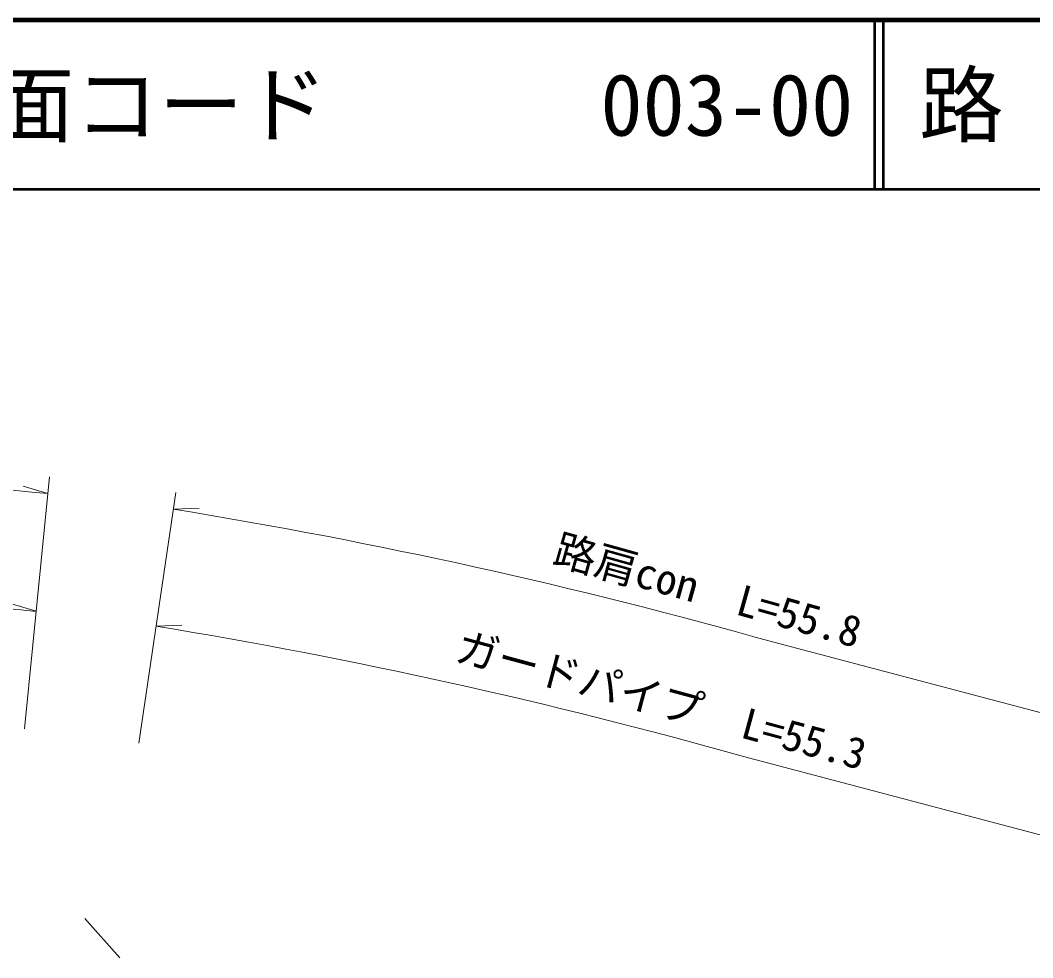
# Model space of a CAD drawing. Units: millimetres, scale not verified. Extents: x 40000 to 680000, y 20000 to 380000.
# Drawn here: x 127184 to 187107, y 324517 to 380000 of the extents above; entities that cross this region are included whole.
import ezdxf
from ezdxf.enums import TextEntityAlignment as Align

# ---------------------------------------------------------------- set-up
doc = ezdxf.new("R2010")
doc.units = ezdxf.units.MM
doc.header["$LTSCALE"] = 1000
for name, color, linetype, lineweight in [('M-BGD', 7, 'Continuous', 13), ('M-STR-HTXT', 7, 'Continuous', 13), ('M-TTL', 2, 'Continuous', 140), ('M-TTL-LINE', 7, 'Continuous', 50)]:
    doc.layers.add(name, color=color, linetype=linetype, lineweight=lineweight)
doc.layers.add('M-TTL-TXT', color=7, linetype='Continuous')
doc.styles.add('ＭＳ ゴシック', font='')
doc.styles.get('ＭＳ ゴシック').set_extended_font_data('MS Gothic')

msp = doc.modelspace()

# ---------------------------------------------------------------- linework, layer by layer
at = {"layer": 'M-BGD'}
msp.add_line((133077, 324517), (130999, 326847), dxfattribs=at)
at = {"layer": 'M-STR-HTXT'}
for p, q in [((128916, 352981), (127429, 338055)), ((128817, 351984), (127355, 352436)), ((136392, 352052), (134195, 337213)), ((136246, 351062), (137774, 351119)), ((128123, 345019), (126661, 345471)), ((135220, 344137), (136749, 344191)), ((171776, 343191), (195376, 336956)), ((169988, 336423), (193588, 330188))]:
    msp.add_line(p, q, dxfattribs=at)
for centre, radius, start, end in [((112015, 188847), 164000, 84.11971, 105.26549), ((85504, 37889), 317257, 74.22076, 80.79656), ((112015, 188847), 157000, 84.1112, 105.26549), ((84193, 31910), 316369, 74.26509, 80.71811)]:
    msp.add_arc(centre, radius, start, end, dxfattribs=at)
at = {"layer": 'M-TTL'}
msp.add_line((680000, 380000), (40000, 380000), dxfattribs=at)
at = {"layer": 'M-TTL-LINE'}
for p, q in [((177750, 380000), (177750, 370000)), ((178250, 380000), (178250, 370000)), ((40000, 370000), (680000, 370000))]:
    msp.add_line(p, q, dxfattribs=at)

# ---------------------------------------------------------------- texts
at = {"layer": 'M-STR-HTXT', "style": 'ＭＳ ゴシック'}
for s, rotation, p in [('路肩con\u3000L=55.8', 344.394, (167480, 344838)), ('ガードパイプ\u3000L=55.3', 344.902, (164745, 338344))]:
    msp.add_text(s, height=1833, rotation=rotation, dxfattribs=at).set_placement(p, align=Align.BOTTOM_CENTER)
at = {"layer": 'M-TTL-TXT', "style": 'ＭＳ ゴシック'}
for s, p in [('図面コード', (120380, 375000)), ('路 線 名', (180380, 375000)), ('003-00', (161521, 375000))]:
    msp.add_text(s, height=3666, dxfattribs=at).set_placement(p, align=Align.MIDDLE_LEFT)

doc.saveas('drawing.dxf')
